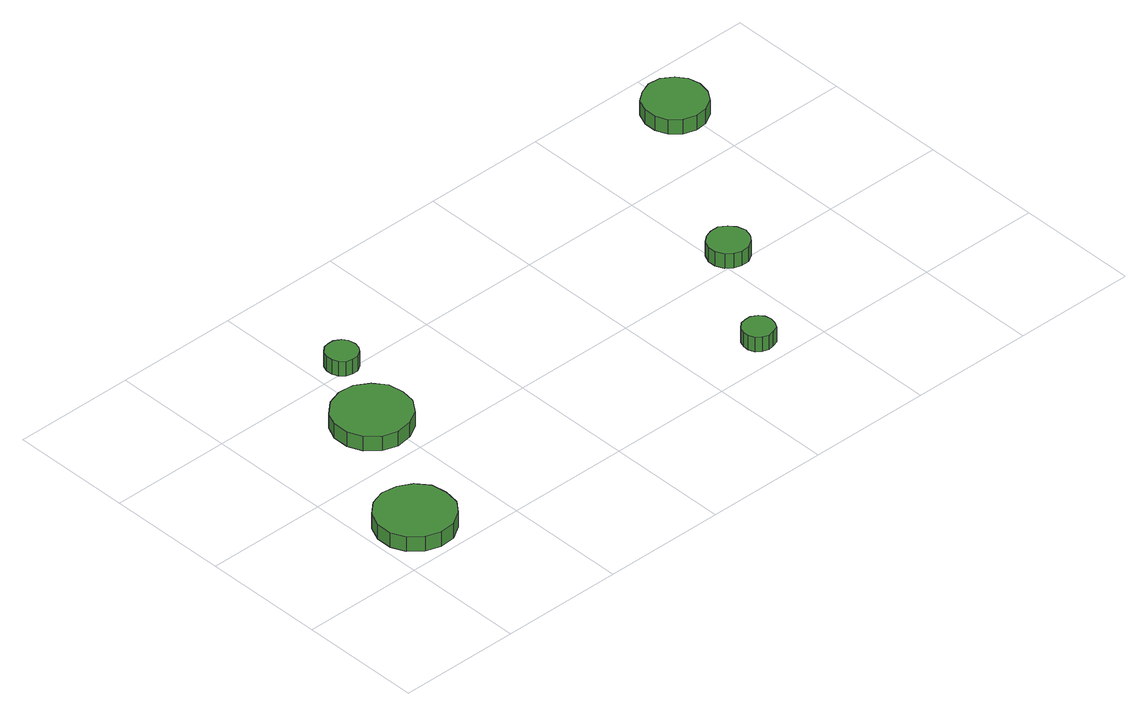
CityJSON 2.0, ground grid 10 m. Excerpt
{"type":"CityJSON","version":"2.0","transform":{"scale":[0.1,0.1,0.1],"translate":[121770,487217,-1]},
"CityObjects":{
"tree1":{"type":"SolitaryVegetationObject","attributes":{"function":"something"},"geometry":[{"type":"MultiSurface","lod":"1","boundaries":[[[0,1,2,3,4,5,6,7,8,9,10,11,12,13,14]],[[15,16,17,18,19,20,21,22,23,24,25,26,27,28,29]],[[0,29,28,1]],[[1,28,27,2]],[[2,27,26,3]],[[3,26,25,4]],[[4,25,24,5]],[[5,24,23,6]],[[6,23,22,7]],[[7,22,21,8]],[[8,21,20,9]],[[9,20,19,10]],[[10,19,18,11]],[[11,18,17,12]],[[12,17,16,13]],[[13,16,15,14]],[[14,15,29,0]]]}]},
"tree2":{"type":"SolitaryVegetationObject","attributes":{"function":"something"},"geometry":[{"type":"MultiSurface","lod":"1","boundaries":[[[30,31,32,33,34,35,36,37,38,39,40,41,42,43,44]],[[45,46,47,48,49,50,51,52,53,54,55,56,57,58,59]],[[30,59,58,31]],[[31,58,57,32]],[[32,57,56,33]],[[33,56,55,34]],[[34,55,54,35]],[[35,54,53,36]],[[36,53,52,37]],[[37,52,51,38]],[[38,51,50,39]],[[39,50,49,40]],[[40,49,48,41]],[[41,48,47,42]],[[42,47,46,43]],[[43,46,45,44]],[[44,45,59,30]]]}]},
"tree3":{"type":"SolitaryVegetationObject","attributes":{"function":"something"},"geometry":[{"type":"MultiSurface","lod":"1","boundaries":[[[60,61,62,63,64,65,66,67,68,69,70,71,72,73,74]],[[75,76,77,78,79,80,81,82,83,84,85,86,87,88,89]],[[60,89,88,61]],[[61,88,87,62]],[[62,87,86,63]],[[63,86,85,64]],[[64,85,84,65]],[[65,84,83,66]],[[66,83,82,67]],[[67,82,81,68]],[[68,81,80,69]],[[69,80,79,70]],[[70,79,78,71]],[[71,78,77,72]],[[72,77,76,73]],[[73,76,75,74]],[[74,75,89,60]]]}]},
"tree4":{"type":"SolitaryVegetationObject","attributes":{"function":"something"},"geometry":[{"type":"MultiSurface","lod":"1","boundaries":[[[90,91,92,93,94,95,96,97,98,99,100,101,102,103,104]],[[105,106,107,108,109,110,111,112,113,114,115,116,117,118,119]],[[90,119,118,91]],[[91,118,117,92]],[[92,117,116,93]],[[93,116,115,94]],[[94,115,114,95]],[[95,114,113,96]],[[96,113,112,97]],[[97,112,111,98]],[[98,111,110,99]],[[99,110,109,100]],[[100,109,108,101]],[[101,108,107,102]],[[102,107,106,103]],[[103,106,105,104]],[[104,105,119,90]]]}]},
"tree5":{"type":"SolitaryVegetationObject","attributes":{"function":"something"},"geometry":[{"type":"MultiSurface","lod":"1","boundaries":[[[120,121,122,123,124,125,126,127,128,129,130,131,132,133,134]],[[135,136,137,138,139,140,141,142,143,144,145,146,147,148,149]],[[120,149,148,121]],[[121,148,147,122]],[[122,147,146,123]],[[123,146,145,124]],[[124,145,144,125]],[[125,144,143,126]],[[126,143,142,127]],[[127,142,141,128]],[[128,141,140,129]],[[129,140,139,130]],[[130,139,138,131]],[[131,138,137,132]],[[132,137,136,133]],[[133,136,135,134]],[[134,135,149,120]]]}]},
"tree6":{"type":"SolitaryVegetationObject","attributes":{"function":"something"},"geometry":[{"type":"MultiSurface","lod":"1","boundaries":[[[150,151,152,153,154,155,156,157,158,159,160,161,162,163,164]],[[165,166,167,168,169,170,171,172,173,174,175,176,177,178,179]],[[150,179,178,151]],[[151,178,177,152]],[[152,177,176,153]],[[153,176,175,154]],[[154,175,174,155]],[[155,174,173,156]],[[156,173,172,157]],[[157,172,171,158]],[[158,171,170,159]],[[159,170,169,160]],[[160,169,168,161]],[[161,168,167,162]],[[162,167,166,163]],[[163,166,165,164]],[[164,165,179,150]]]}]}
},
"vertices":[
[67,38,19],[65,51,19],[57,61,19],[46,67,19],[33,69,19],[21,65,19],[11,56,19],[6,44,19],[6,31,19],[11,20,19],[21,11,19],[33,7,19],[46,8,19],[57,15,19],[65,25,19],[65,25,6],[57,15,6],[46,8,6],[33,7,6],[21,11,6],[11,20,6],[6,31,6],[6,44,6],[11,56,6],[21,65,6],[33,69,6],[46,67,6],[57,61,6],[65,51,6],[67,38,6],
[123,142,20],[121,155,20],[113,165,20],[102,172,20],[89,173,20],[77,169,20],[67,160,20],[62,149,20],[62,136,20],[67,124,20],[77,115,20],[89,111,20],[102,113,20],[113,119,20],[121,130,20],[121,130,7],[113,119,7],[102,113,7],[89,111,7],[77,115,7],[67,124,7],[62,136,7],[62,149,7],[67,160,7],[77,169,7],[89,173,7],[102,172,7],[113,165,7],[121,155,7],[123,142,7],
[136,206,20],[135,212,20],[132,216,20],[127,219,20],[122,219,20],[117,218,20],[113,214,20],[111,209,20],[111,204,20],[113,199,20],[117,195,20],[122,194,20],[127,194,20],[132,197,20],[135,201,20],[135,201,7],[132,197,7],[127,194,7],[122,194,7],[117,195,7],[113,199,7],[111,204,7],[111,209,7],[113,214,7],[117,218,7],[122,219,7],[127,219,7],[132,216,7],[135,212,7],[136,206,7],
[372,25,19],[371,30,19],[368,34,19],[363,37,19],[358,37,19],[353,36,19],[349,32,19],[347,27,19],[347,22,19],[349,17,19],[353,14,19],[358,12,19],[363,13,19],[368,15,19],[371,20,19],[371,20,6],[368,15,6],[363,13,6],[358,12,6],[353,14,6],[349,17,6],[347,22,6],[347,27,6],[349,32,6],[353,36,6],[358,37,6],[363,37,6],[368,34,6],[371,30,6],[372,25,6],
[427,110,21],[425,117,21],[421,122,21],[415,126,21],[408,126,21],[402,124,21],[397,120,21],[394,113,21],[394,107,21],[397,100,21],[402,96,21],[408,94,21],[415,94,21],[421,98,21],[425,103,21],[425,103,8],[421,98,8],[415,94,8],[408,94,8],[402,96,8],[397,100,8],[394,107,8],[394,113,8],[397,120,8],[402,124,8],[408,126,8],[415,126,8],[421,122,8],[425,117,8],[427,110,8],
[516,252,24],[514,262,24],[508,270,24],[499,276,24],[489,277,24],[479,273,24],[471,267,24],[467,257,24],[467,247,24],[471,237,24],[479,230,24],[489,227,24],[499,228,24],[508,233,24],[514,242,24],[514,242,11],[508,233,11],[499,228,11],[489,227,11],[479,230,11],[471,237,11],[467,247,11],[467,257,11],[471,267,11],[479,273,11],[489,277,11],[499,276,11],[508,270,11],[514,262,11],[516,252,11]
]}
